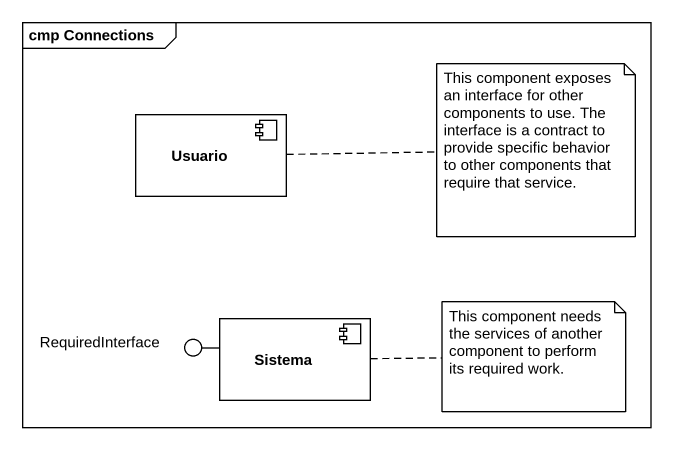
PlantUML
@startuml
mainframe cmp Connections
component Usuario
component Sistema
() RequiredInterface
Sistema -left- RequiredInterface
note right of Usuario : This component exposes an interface for other components to use. The interface is a contract to provide specific behavior to other components that require that service.
note right of Sistema : This component needs the services of another component to perform its required work.
@enduml
